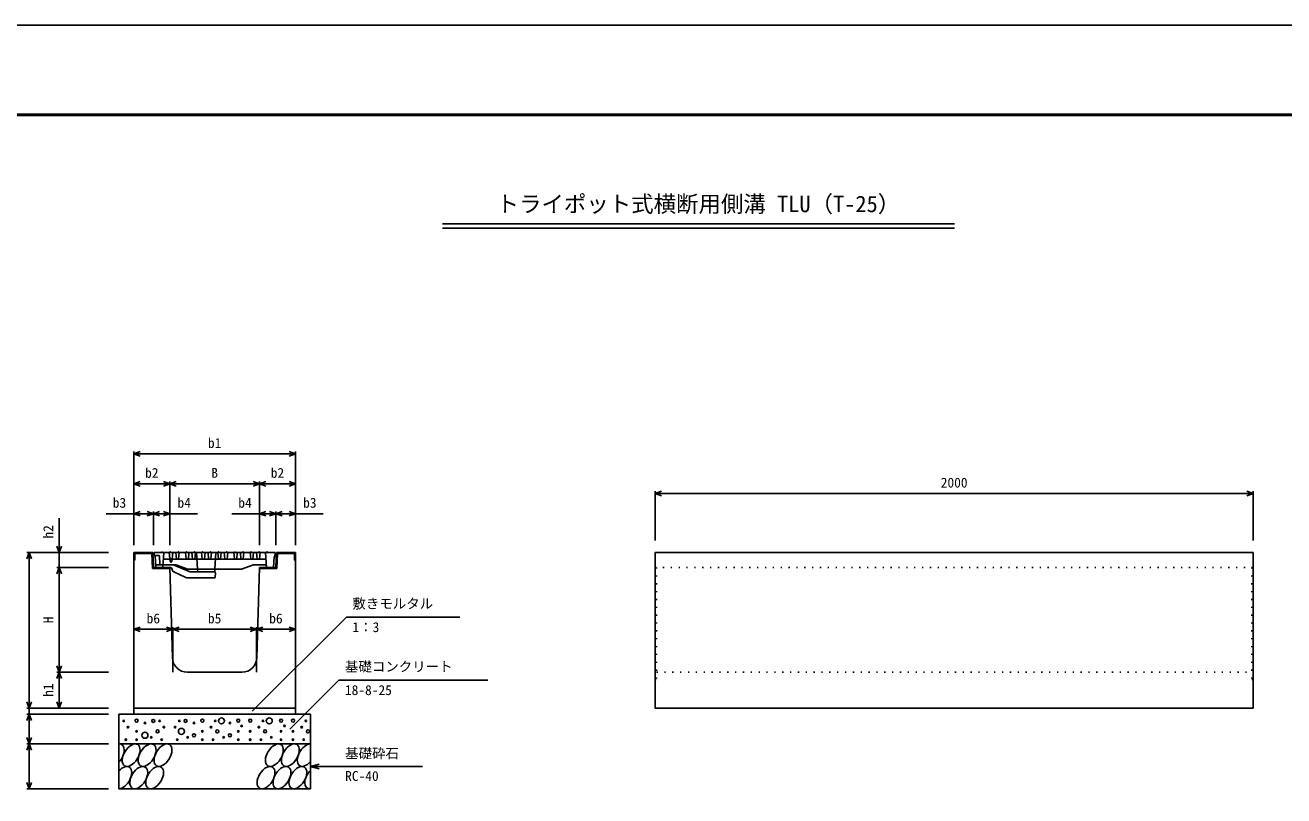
# Model space of a CAD drawing. Units: millimetres, scale not verified. Extents: x -12600 to 12600, y -4455 to 4455.
# Drawn here: x -8551 to -4343, y 1878 to 4455 of the extents above; entities that cross this region are included whole.
import ezdxf
from ezdxf.enums import TextEntityAlignment as Align

# ---------------------------------------------------------------- set-up
doc = ezdxf.new("R2010")
doc.units = ezdxf.units.MM
doc.header["$LTSCALE"] = 15
doc.linetypes.add('DOTTED', pattern=[1.75, 0.25, -1.5])
for name, color, linetype, lineweight in [('0-0_DIM', 7, 'Continuous', 25), ('0-1_Defpoints', 5, 'Continuous', 25), ('0-2_HATCH', 6, 'Continuous', 25), ('0-5_OUTLINE', 3, 'Continuous', 25), ('0-6_OUTLINE2', 4, 'DOTTED', 25), ('0-7_TXT', 7, 'Continuous', 25), ('0-8_WAKU', 3, 'Continuous', 25)]:
    doc.layers.add(name, color=color, linetype=linetype, lineweight=lineweight)
doc.styles.add('ＭＳ ゴシック', font='')
doc.styles.get('ＭＳ ゴシック').set_extended_font_data('MS Gothic')

msp = doc.modelspace()

# ---------------------------------------------------------------- linework, layer by layer
at = {"layer": '0-0_DIM'}
for p, q in [((-8187.8, 3029.08), (-8187.8, 2716.47)), ((-7647.8, 3021.58), (-8187.8, 3021.58)), ((-7647.8, 3029.08), (-7647.8, 2716.47)), ((-8067.8, 2921.58), (-8187.8, 2921.58)), ((-8067.8, 2929.08), (-8067.8, 2716.47)), ((-8067.8, 2921.58), (-7767.8, 2921.58)), ((-7767.8, 2929.08), (-7767.8, 2716.47)), ((-7767.8, 2921.58), (-7647.8, 2921.58)), ((-6445.06, 2896.53), (-6445.06, 2731.55)), ((-4445.06, 2889.03), (-6445.06, 2889.03)), ((-4445.06, 2896.53), (-4445.06, 2731.55)), ((-8187.8, 2821.58), (-8280.12, 2821.58)), ((-8187.8, 2821.58), (-8122.8, 2821.58)), ((-8122.8, 2829.08), (-8122.8, 2716.47)), ((-8067.8, 2821.58), (-8122.8, 2821.58)), ((-8067.8, 2821.58), (-7975.48, 2821.58)), ((-7767.8, 2821.58), (-7860.12, 2821.58)), ((-7767.8, 2821.58), (-7712.8, 2821.58)), ((-7712.8, 2829.08), (-7712.8, 2716.47)), ((-7647.8, 2821.58), (-7712.8, 2821.58)), ((-7647.8, 2821.58), (-7555.48, 2821.58)), ((-8437.8, 2691.55), (-8437.8, 2806.75)), ((-8545.3, 2691.55), (-8272.8, 2691.55)), ((-8537.8, 2691.55), (-8537.8, 2171.55)), ((-8437.8, 2691.55), (-8437.8, 2641.55)), ((-8445.3, 2641.55), (-8272.8, 2641.55)), ((-8437.8, 2641.55), (-8437.8, 2291.55)), ((-8057.8, 2291.55), (-8057.8, 2442.34)), ((-7477.23, 2475.79), (-7792.11, 2160.91)), ((-7777.8, 2291.55), (-7777.8, 2442.34)), ((-7477.23, 2475.79), (-7097.91, 2475.79)), ((-8057.8, 2434.84), (-8187.8, 2434.84)), ((-8057.8, 2434.84), (-7777.8, 2434.84)), ((-7777.8, 2434.84), (-7647.8, 2434.84)), ((-8445.3, 2291.55), (-8272.8, 2291.55)), ((-8437.8, 2291.55), (-8437.8, 2171.55)), ((-7502.23, 2265.2), (-7665.88, 2101.55)), ((-7502.23, 2265.2), (-7003.96, 2265.2)), ((-8545.3, 2171.55), (-8272.8, 2171.55)), ((-8545.3, 2151.55), (-8272.8, 2151.55)), ((-8545.3, 2051.55), (-8272.8, 2051.55)), ((-8537.8, 2051.55), (-8537.8, 1901.55)), ((-7597.8, 1976.55), (-7568.82, 1984.31)), ((-7597.8, 1976.55), (-7222.83, 1976.55)), ((-7597.8, 1976.55), (-7568.82, 1968.78)), ((-8545.3, 1901.55), (-8272.8, 1901.55))]:
    msp.add_line(p, q, dxfattribs=at)
for points in [[(-8166.66, 3013.89), (-8187.8, 3021.58), (-8166.66, 3029.28)], [(-7668.94, 3029.28), (-7647.8, 3021.58), (-7668.94, 3013.89)], [(-8166.66, 2913.89), (-8187.8, 2921.58), (-8166.66, 2929.28)], [(-8088.94, 2913.89), (-8067.8, 2921.58), (-8088.94, 2929.28)], [(-8046.66, 2913.89), (-8067.8, 2921.58), (-8046.66, 2929.28)], [(-7788.94, 2929.28), (-7767.8, 2921.58), (-7788.94, 2913.89)], [(-7746.66, 2929.28), (-7767.8, 2921.58), (-7746.66, 2913.89)], [(-7668.94, 2929.28), (-7647.8, 2921.58), (-7668.94, 2913.89)], [(-6423.91, 2881.33), (-6445.06, 2889.03), (-6423.91, 2896.72)], [(-4466.2, 2896.72), (-4445.06, 2889.03), (-4466.2, 2881.33)], [(-8166.66, 2829.28), (-8187.8, 2821.58), (-8166.66, 2813.89)], [(-8143.94, 2829.28), (-8122.8, 2821.58), (-8143.94, 2813.89)], [(-8101.66, 2829.28), (-8122.8, 2821.58), (-8101.66, 2813.89)], [(-8088.94, 2829.28), (-8067.8, 2821.58), (-8088.94, 2813.89)], [(-7746.66, 2829.28), (-7767.8, 2821.58), (-7746.66, 2813.89)], [(-7733.94, 2829.28), (-7712.8, 2821.58), (-7733.94, 2813.89)], [(-7691.66, 2829.28), (-7712.8, 2821.58), (-7691.66, 2813.89)], [(-7668.94, 2829.28), (-7647.8, 2821.58), (-7668.94, 2813.89)], [(-8445.49, 2712.69), (-8437.8, 2691.55), (-8430.1, 2712.69)], [(-8545.49, 2670.4), (-8537.8, 2691.55), (-8530.1, 2670.4)], [(-8445.49, 2620.4), (-8437.8, 2641.55), (-8430.1, 2620.4)], [(-8166.66, 2442.54), (-8187.8, 2434.84), (-8166.66, 2427.14)], [(-8078.94, 2442.54), (-8057.8, 2434.84), (-8078.94, 2427.14)], [(-8036.66, 2442.54), (-8057.8, 2434.84), (-8036.66, 2427.14)], [(-7798.94, 2442.54), (-7777.8, 2434.84), (-7798.94, 2427.14)], [(-7756.66, 2442.54), (-7777.8, 2434.84), (-7756.66, 2427.14)], [(-7668.94, 2442.54), (-7647.8, 2434.84), (-7668.94, 2427.14)], [(-8430.1, 2312.69), (-8437.8, 2291.55), (-8445.49, 2312.69)], [(-8445.49, 2270.4), (-8437.8, 2291.55), (-8430.1, 2270.4)], [(-8530.1, 2192.69), (-8537.8, 2171.55), (-8545.49, 2192.69)], [(-8430.1, 2192.69), (-8437.8, 2171.55), (-8445.49, 2192.69)], [(-8530.1, 2130.4), (-8537.8, 2151.55), (-8545.49, 2130.4)], [(-8537.8, 2171.55), (-8537.8, 2151.55), (-8537.8, 2051.55)], [(-8530.1, 2072.69), (-8537.8, 2051.55), (-8545.49, 2072.69)], [(-8530.1, 2030.4), (-8537.8, 2051.55), (-8545.49, 2030.4)], [(-8530.1, 1922.69), (-8537.8, 1901.55), (-8545.49, 1922.69)]]:
    msp.add_lwpolyline(points, dxfattribs=at)
at = {"layer": '0-1_Defpoints'}
msp.add_lwpolyline([(-12600, -4455), (0, -4455), (0, 4455), (-12600, 4455)], close=True, dxfattribs=at)
at = {"layer": '0-2_HATCH'}
for p, q in [((-8093.8, 2693.55), (-8092.8, 2693.55)), ((-8066.8, 2693.55), (-8065.8, 2693.55)), ((-8039.8, 2693.55), (-8038.8, 2693.55)), ((-8012.8, 2693.55), (-8011.8, 2693.55)), ((-7985.8, 2693.55), (-7984.8, 2693.55)), ((-7958.8, 2693.55), (-7957.8, 2693.55)), ((-7931.8, 2693.55), (-7930.8, 2693.55)), ((-7904.8, 2693.55), (-7903.8, 2693.55)), ((-7877.8, 2693.55), (-7876.8, 2693.55)), ((-7850.8, 2693.55), (-7849.8, 2693.55)), ((-7823.8, 2693.55), (-7822.8, 2693.55)), ((-7796.8, 2693.55), (-7795.8, 2693.55)), ((-7769.8, 2693.55), (-7768.8, 2693.55)), ((-7742.8, 2693.55), (-7741.8, 2693.55)), ((-8187.8, 2666.55), (-8184.6, 2666.55)), ((-8184.6, 2688.35), (-8127.4, 2688.35)), ((-8184.6, 2688.35), (-8184.6, 2666.55)), ((-8127.4, 2688.35), (-8125.9, 2638.35)), ((-7715.3, 2691.55), (-8120.3, 2691.55)), ((-8120.3, 2691.55), (-8119.7, 2681.55)), ((-8119.7, 2681.55), (-8104.68, 2681.55)), ((-8101.68, 2678.67), (-8100.66, 2653.15)), ((-8096.3, 2691.55), (-8095.4, 2692.75)), ((-8091.2, 2692.75), (-8090.3, 2691.55)), ((-8090.8, 2641.55), (-8087.8, 2691.55)), ((-7746.48, 2669.55), (-8089.12, 2669.55)), ((-8066.54, 2661.36), (-8069.32, 2691.55)), ((-8069.3, 2691.55), (-8068.4, 2692.75)), ((-8064.55, 2659.55), (-8063.1, 2659.55)), ((-8064.2, 2692.75), (-8063.3, 2691.55)), ((-8061.11, 2661.35), (-8060.29, 2669.55)), ((-8057.96, 2691.55), (-8059.7, 2669.55)), ((-8045.79, 2669.55), (-8047.56, 2691.55)), ((-8042.3, 2691.55), (-8041.4, 2692.75)), ((-8036.15, 2691.55), (-8038.22, 2669.55)), ((-8037.2, 2692.75), (-8036.3, 2691.55)), ((-8013.33, 2669.55), (-8015.31, 2691.55)), ((-8015.3, 2691.55), (-8014.4, 2692.75)), ((-8010.2, 2692.75), (-8009.3, 2691.55)), ((-8003.96, 2691.55), (-8005.7, 2669.55)), ((-7991.9, 2669.55), (-7993.56, 2691.55)), ((-7988.3, 2691.55), (-7987.4, 2692.75)), ((-7982.16, 2691.55), (-7984.18, 2669.55)), ((-7983.2, 2692.75), (-7982.3, 2691.55)), ((-7974.94, 2636.55), (-7978.24, 2691.55)), ((-7959.33, 2669.55), (-7961.36, 2691.55)), ((-7961.3, 2691.55), (-7960.4, 2692.75)), ((-7956.2, 2692.75), (-7955.3, 2691.55)), ((-7949.73, 2691.55), (-7951.7, 2669.55)), ((-7937.9, 2669.55), (-7939.56, 2691.55)), ((-7934.3, 2691.55), (-7933.4, 2692.75)), ((-7928.16, 2691.55), (-7930.18, 2669.55)), ((-7929.2, 2692.75), (-7928.3, 2691.55)), ((-7916.74, 2636.55), (-7913.44, 2691.55)), ((-7907.36, 2691.55), (-7905.33, 2669.55)), ((-7907.3, 2691.55), (-7906.4, 2692.75)), ((-7902.2, 2692.75), (-7901.3, 2691.55)), ((-7895.96, 2691.55), (-7897.7, 2669.55)), ((-7883.9, 2669.55), (-7885.56, 2691.55)), ((-7880.3, 2691.55), (-7879.4, 2692.75)), ((-7874.16, 2691.55), (-7876.18, 2669.55)), ((-7875.2, 2692.75), (-7874.3, 2691.55)), ((-7853.36, 2691.55), (-7851.33, 2669.55)), ((-7853.3, 2691.55), (-7852.4, 2692.75)), ((-7848.2, 2692.75), (-7847.3, 2691.55)), ((-7841.96, 2691.55), (-7843.7, 2669.55)), ((-7829.88, 2669.55), (-7831.56, 2691.55)), ((-7826.3, 2691.55), (-7825.4, 2692.75)), ((-7820.16, 2691.55), (-7822.18, 2669.55)), ((-7821.2, 2692.75), (-7820.3, 2691.55)), ((-7799.36, 2691.55), (-7797.33, 2669.55)), ((-7799.3, 2691.55), (-7798.4, 2692.75)), ((-7794.2, 2692.75), (-7793.3, 2691.55)), ((-7787.96, 2691.55), (-7789.7, 2669.55)), ((-7775.9, 2669.55), (-7777.57, 2691.55)), ((-7772.3, 2691.55), (-7771.4, 2692.75)), ((-7766.16, 2691.55), (-7768.18, 2669.55)), ((-7767.2, 2692.75), (-7766.3, 2691.55)), ((-7745.3, 2691.55), (-7744.4, 2692.75)), ((-7740.2, 2692.75), (-7739.3, 2691.55)), ((-7708.19, 2688.35), (-7709.69, 2638.35)), ((-7708.19, 2688.35), (-7651, 2688.35)), ((-7651, 2688.35), (-7651, 2666.55)), ((-7651, 2666.55), (-7647.8, 2666.55)), ((-8125.9, 2638.35), (-8067.8, 2638.35)), ((-8115.34, 2650.55), (-8098.93, 2650.55)), ((-8098.93, 2650.55), (-8091.84, 2650.55)), ((-8091.84, 2650.55), (-8090.26, 2650.55)), ((-8090.26, 2650.55), (-8061.34, 2650.55)), ((-8060.71, 2638.02), (-8058.84, 2631.94)), ((-8048.3, 2650.27), (-8056.67, 2650.27)), ((-8054.59, 2627.04), (-8016.84, 2609.38)), ((-8053.65, 2649.01), (-8003.43, 2628.09)), ((-8007.8, 2636.55), (-8047.33, 2650.11)), ((-7995.74, 2626.55), (-7918.49, 2626.55)), ((-7974.34, 2626.55), (-7974.94, 2636.55)), ((-7917.34, 2626.55), (-7916.74, 2636.55)), ((-7915.5, 2623.4), (-7916.2, 2609.4)), ((-7787.3, 2650.27), (-7748.15, 2650.27)), ((-7767.89, 2638.35), (-7709.69, 2638.35)), ((-8004.13, 2606.55), (-7919.19, 2606.55))]:
    msp.add_line(p, q, dxfattribs=at)
for points in [[(-8117.2, 2681.55), (-8114.8, 2641.55), (-8065.49, 2641.55)], [(-7718.58, 2678.55), (-7720.8, 2641.55), (-7744.8, 2641.55), (-7747.8, 2691.55)], [(-7715.3, 2691.55), (-7716.08, 2678.55), (-7718.58, 2678.55)], [(-8007.8, 2636.55), (-7827.8, 2636.55), (-7788.27, 2650.11)]]:
    msp.add_lwpolyline(points, dxfattribs=at)
for centre, radius in [((-8221.8, 2128.73), 2.5), ((-8207.78, 2107.71), 2.5), ((-8178.91, 2129.6), 5), ((-8150.87, 2121.72), 2.5), ((-8122.83, 2128.73), 5), ((-8101.8, 2128.73), 2.5), ((-8087.78, 2107.71), 2.5), ((-8049.96, 2107.71), 2.5), ((-8035.94, 2128.73), 2.5), ((-8014.91, 2128.73), 5), ((-7986.88, 2121.72), 2.5), ((-7958.84, 2129.6), 5), ((-7929.96, 2107.71), 2.5), ((-7915.94, 2128.73), 2.5), ((-7894.91, 2128.73), 10), ((-7866.88, 2121.72), 2.5), ((-7838.84, 2129.6), 5), ((-7827.5, 2112.03), 2.5), ((-7798.99, 2129.6), 5), ((-7770.12, 2107.71), 2.5), ((-7756.1, 2128.73), 2.5), ((-7735.07, 2128.73), 10), ((-7695.59, 2129.6), 5), ((-7684.25, 2112.03), 2.5), ((-7655.74, 2129.6), 5), ((-7626.86, 2107.71), 2.5), ((-7612.85, 2128.73), 2.5), ((-8214.79, 2065.69), 2.5), ((-8178.91, 2093.71), 2.5), ((-8178.91, 2065.69), 2.5), ((-8150.87, 2080.58), 10), ((-8129.84, 2073.57), 2.5), ((-8108.81, 2093.71), 5), ((-8094.79, 2065.69), 2.5), ((-8042.95, 2065.69), 2.5), ((-8028.93, 2093.71), 10), ((-8007.9, 2073.57), 2.5), ((-7986.88, 2080.58), 5), ((-7958.84, 2093.71), 2.5), ((-7958.84, 2065.69), 2.5), ((-7922.95, 2065.69), 2.5), ((-7908.93, 2093.71), 5), ((-7887.9, 2073.57), 2.5), ((-7866.88, 2080.58), 5), ((-7838.84, 2093.71), 2.5), ((-7838.84, 2065.69), 2.5), ((-7798.99, 2093.71), 2.5), ((-7798.99, 2065.69), 2.5), ((-7763.11, 2065.69), 2.5), ((-7749.09, 2093.71), 5), ((-7728.06, 2073.57), 2.5), ((-7695.59, 2093.71), 2.5), ((-7695.59, 2065.69), 2.5), ((-7655.74, 2093.71), 2.5), ((-7655.74, 2065.69), 2.5), ((-7619.85, 2065.69), 2.5), ((-7605.83, 2093.71), 5)]:
    msp.add_circle(centre, radius, dxfattribs=at)
for centre, radius, start, end in [((-8093.8, 2691.55), 2, 90, 143.1301), ((-8092.8, 2691.55), 2, 36.8699, 90), ((-8066.8, 2691.55), 2, 90, 143.1301), ((-8065.8, 2691.55), 2, 36.8699, 90), ((-8039.8, 2691.55), 2, 90, 143.1301), ((-8038.8, 2691.55), 2, 36.8699, 90), ((-8012.8, 2691.55), 2, 90, 143.1301), ((-8011.8, 2691.55), 2, 36.8699, 90), ((-7985.8, 2691.55), 2, 90, 143.1301), ((-7984.8, 2691.55), 2, 36.8699, 90), ((-7958.8, 2691.55), 2, 90, 143.1301), ((-7957.8, 2691.55), 2, 36.8699, 90), ((-7931.8, 2691.55), 2, 90, 143.1301), ((-7930.8, 2691.55), 2, 36.8699, 90), ((-7904.8, 2691.55), 2, 90, 143.1301), ((-7903.8, 2691.55), 2, 36.8699, 90), ((-7877.8, 2691.55), 2, 90, 143.1301), ((-7876.8, 2691.55), 2, 36.8699, 90), ((-7850.8, 2691.55), 2, 90, 143.1301), ((-7849.8, 2691.55), 2, 36.8699, 90), ((-7823.8, 2691.55), 2, 90, 143.1301), ((-7822.8, 2691.55), 2, 36.8699, 90), ((-7796.8, 2691.55), 2, 90, 143.1301), ((-7795.8, 2691.55), 2, 36.8699, 90), ((-7769.8, 2691.55), 2, 90, 143.1301), ((-7768.8, 2691.55), 2, 36.8699, 90), ((-7742.8, 2691.55), 2, 90, 143.1301), ((-7741.8, 2691.55), 2, 36.8699, 90), ((-8104.68, 2678.55), 3, 2.29061, 90), ((-8097.67, 2653.27), 3, 182.29061, 245.14517), ((-8093.1, 2653.27), 3, 294.85483, 356.56637), ((-8064.55, 2661.55), 2, 185.26013, 270), ((-8063.1, 2661.55), 2, 270, 354.28941), ((-8065.49, 2636.55), 5, 17.10273, 90), ((-8061.34, 2630.55), 20, 67.38014, 90), ((-8051.2, 2634.29), 8, 197.10273, 244.91641), ((-8048.3, 2647.27), 3, 71.06531, 90), ((-8004.13, 2636.55), 30, 244.91641, 270), ((-7995.74, 2646.55), 20, 247.38014, 270), ((-7919.19, 2609.55), 3, 270, 357.13759), ((-7918.49, 2623.55), 3, 357.13759, 90), ((-7787.3, 2647.27), 3, 90, 108.93469), ((-7748.15, 2647.27), 3, 3.43363, 90)]:
    msp.add_arc(centre, radius, start, end, dxfattribs=at)
for centre, start_param, end_param in [((-8250.16, 2014.03), 4.385593, 6.6745444), ((-7611.66, 2014.03), 0.3357715, 4.4411806), ((-8224.84, 1939.04), 3.5111464, 7.548991), ((-7586.34, 1939.04), 1.2110787, 3.5658734)]:
    msp.add_ellipse(centre, major_axis=(21.81, 35.31), ratio=0.5792, start_param=start_param, end_param=end_param, dxfattribs=at)
for centre in [(-8196.96, 2014.03), (-8143.75, 2014.03), (-8090.54, 2014.03), (-7718.08, 2014.03), (-7664.87, 2014.03), (-8171.63, 1939.04), (-8118.43, 1939.04), (-7745.96, 1939.04), (-7692.75, 1939.04), (-7639.55, 1939.04)]:
    msp.add_ellipse(centre, major_axis=(21.81, 35.31), ratio=0.5792, dxfattribs=at)
at = {"layer": '0-5_OUTLINE'}
for p, q in [((-8187.8, 2691.55), (-8187.8, 2151.55)), ((-7711.3, 2691.55), (-7712.8, 2641.55)), ((-7711.3, 2691.55), (-7647.8, 2691.55)), ((-7647.8, 2691.55), (-7647.8, 2151.55)), ((-6445.06, 2691.55), (-4445.06, 2691.55)), ((-4445.06, 2691.55), (-4445.06, 2171.55)), ((-8122.8, 2641.55), (-8067.8, 2641.55)), ((-8067.8, 2641.55), (-8059.19, 2340.12)), ((-7767.8, 2641.55), (-7776.41, 2340.12)), ((-7767.8, 2641.55), (-7712.8, 2641.55)), ((-7826.39, 2291.55), (-8009.21, 2291.55)), ((-7597.8, 2151.55), (-8237.8, 2151.55)), ((-8187.8, 2171.55), (-7647.8, 2171.55)), ((-7597.8, 1901.55), (-7597.8, 2151.55)), ((-7597.8, 2051.55), (-8237.8, 2051.55))]:
    msp.add_line(p, q, dxfattribs=at)
for points in [[(-8187.8, 2691.55), (-8124.3, 2691.55), (-8122.8, 2641.55)], [(-6445.06, 2691.55), (-6445.06, 2171.55), (-4445.06, 2171.55)], [(-7597.8, 1901.55), (-8237.8, 1901.55), (-8237.8, 2151.55)]]:
    msp.add_lwpolyline(points, dxfattribs=at)
for centre, start, end in [((-8009.21, 2341.55), 181.63658, 270), ((-7826.39, 2341.55), 270, 358.36342)]:
    msp.add_arc(centre, 50, start, end, dxfattribs=at)
at = {"layer": '0-6_OUTLINE2'}
for p, q in [((-6445.06, 2641.55), (-4445.06, 2641.55)), ((-6440.06, 2641.55), (-6440.06, 2266.55)), ((-4450.06, 2641.55), (-4450.06, 2266.55)), ((-6440.06, 2291.55), (-4450.06, 2291.55)), ((-6445.06, 2266.55), (-6440.06, 2266.55)), ((-4450.06, 2266.55), (-4445.06, 2266.55))]:
    msp.add_line(p, q, dxfattribs=at)
at = {"layer": '0-7_TXT'}
for p, q in [((-7155.56, 3790.79), (-5444.44, 3790.79)), ((-7155.56, 3776.39), (-5444.44, 3776.39))]:
    msp.add_line(p, q, dxfattribs=at)
at = {"layer": '0-8_WAKU', "lineweight": 50}
msp.add_lwpolyline([(-12300, -4155), (-300, -4155), (-300, 4155), (-12300, 4155)], close=True, dxfattribs=at)

# ---------------------------------------------------------------- texts
at = {"layer": '0-0_DIM', "style": 'ＭＳ ゴシック'}
for s, p in [('b1', (-7940.3, 3031.58)), ('b2', (-8150.3, 2931.58)), ('B', (-7929.05, 2931.58)), ('b2', (-7730.3, 2931.58)), ('2000', (-5490.06, 2899.03)), ('b3', (-8258.62, 2831.58)), ('b4', (-8041.98, 2831.58)), ('b4', (-7838.62, 2831.58)), ('b3', (-7621.98, 2831.58)), ('敷きモルタル', (-7457.23, 2494.52)), ('b6', (-8145.3, 2444.84)), ('b5', (-7940.3, 2444.84)), ('b6', (-7735.3, 2444.84)), ('1：3', (-7457.23, 2415.71)), ('基礎コンクリート', (-7482.23, 2283.94)), ('18-8-25', (-7482.23, 2205.12)), ('基礎砕石', (-7481.48, 1993.72)), ('RC-40', (-7481.48, 1918.03))]:
    msp.add_text(s, height=32.99, dxfattribs=at).set_placement(p, align=Align.BOTTOM_LEFT)
for s, p in [('h2', (-8447.8, 2738.28)), ('H', (-8447.8, 2455.3)), ('h1', (-8447.8, 2209.05))]:
    msp.add_text(s, height=32.99, rotation=90, dxfattribs=at).set_placement(p, align=Align.BOTTOM_LEFT)
at = {"layer": '0-7_TXT', "style": 'ＭＳ ゴシック'}
msp.add_text('トライポット式横断用側溝 TLU（T-25）', height=54.99, dxfattribs=at).set_placement((-6975, 3813.29), align=Align.BOTTOM_LEFT)

doc.saveas('drawing.dxf')
